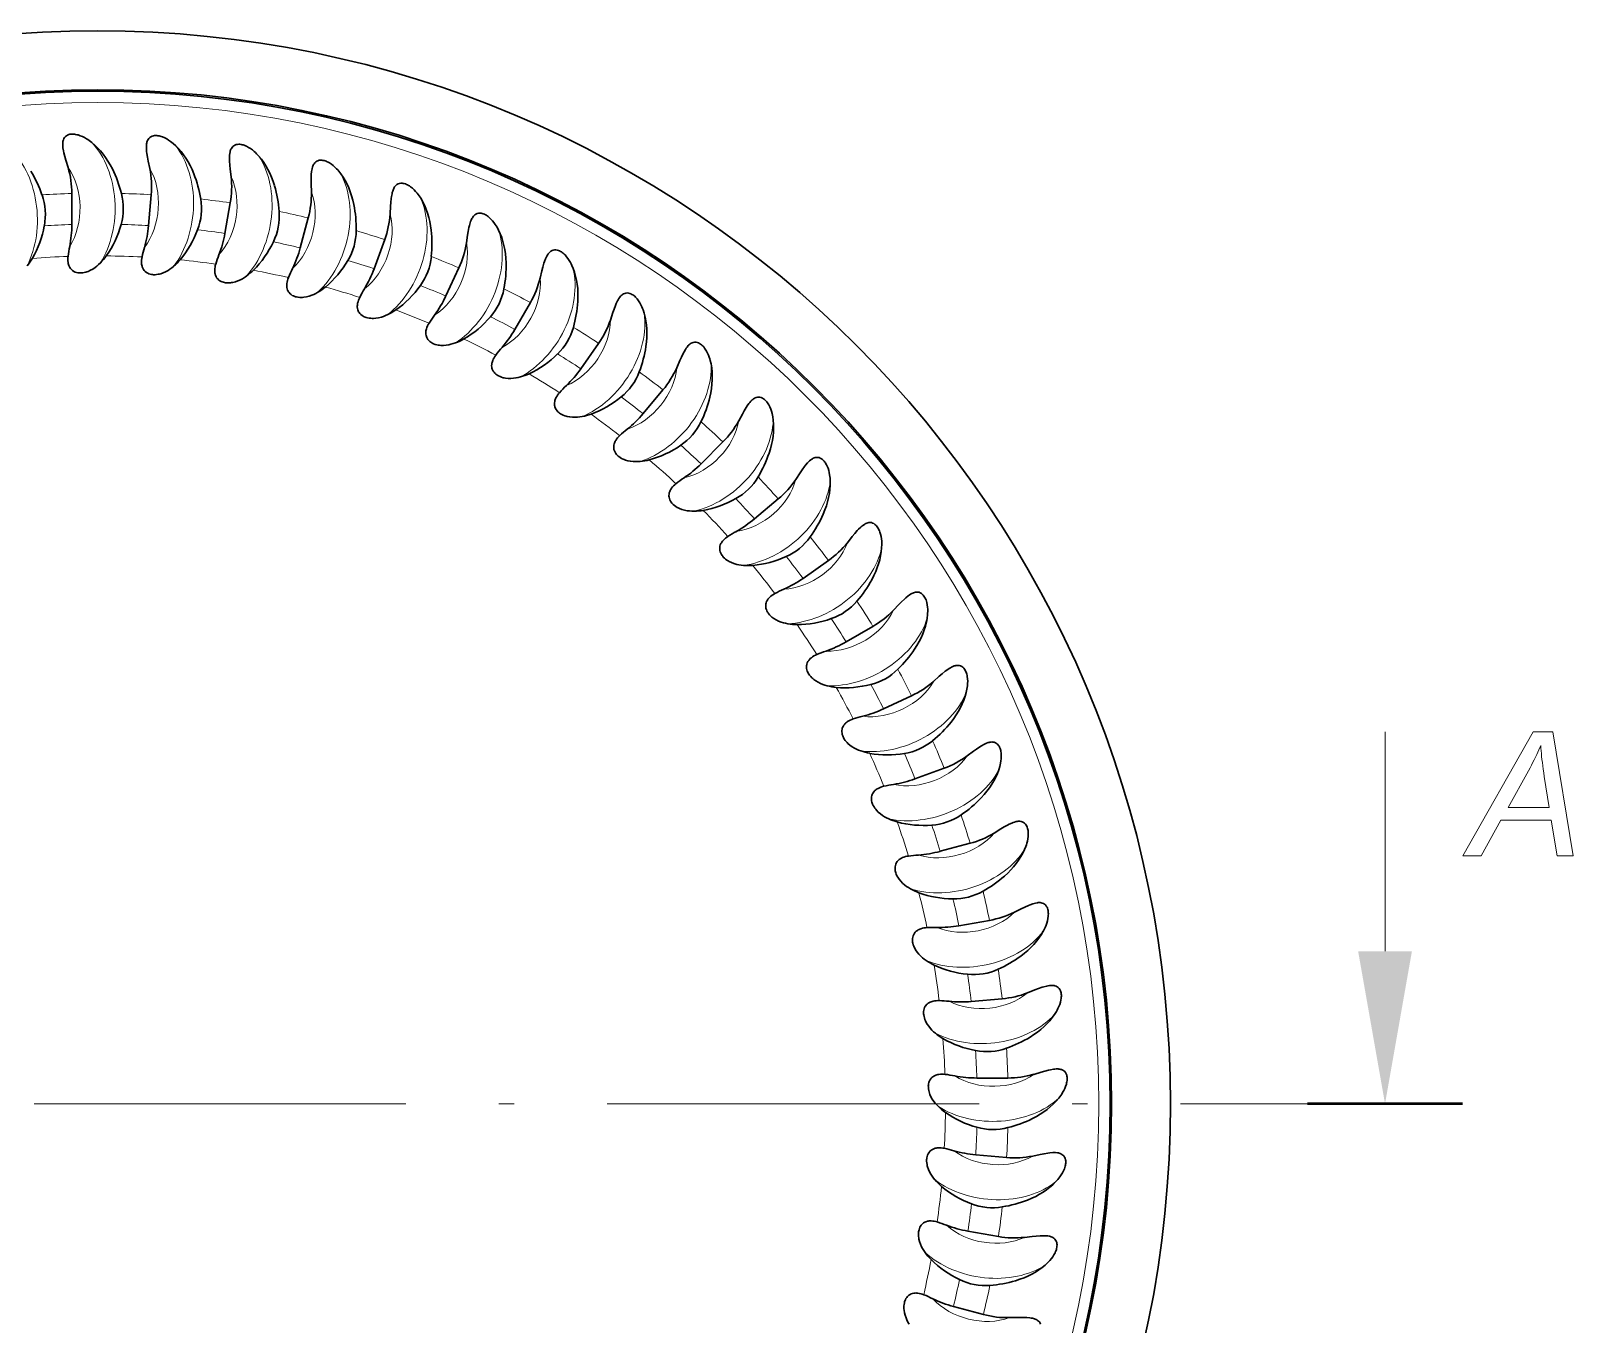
# Model space of a CAD drawing. Extents: x 0 to 297, y 0 to 538.
# Drawn here: x 161.37 to 211.14, y 496.55 to 538.28 of the extents above; entities that cross this region are included whole.
import ezdxf

# ---------------------------------------------------------------- set-up
doc = ezdxf.new("R2010")
doc.units = 0
doc.linetypes.add('DASHDOT', pattern=[18.5, 12, -3, 0.5, -3])

msp = doc.modelspace()

# ---------------------------------------------------------------- linework, layer by layer
at = {"color": 7, "lineweight": 30, "ltscale": 0.025011}
for p, q in [((162.688, 532.033), (162.688, 533.033)), ((167.628, 531.746), (167.801, 532.731)), ((179.114, 527.378), (179.687, 528.198)), ((188.885, 516.403), (189.791, 516.826)), ((190.713, 511.805), (191.679, 512.063))]:
    msp.add_line(p, q, dxfattribs=at)
at = {"color": 7, "lineweight": 30, "ltscale": 0.02501}
for p, q in [((165.164, 531.997), (165.251, 532.994)), ((170.06, 531.281), (170.319, 532.247)), ((172.443, 530.606), (172.785, 531.546)), ((174.758, 529.726), (175.18, 530.632)), ((176.987, 528.647), (177.487, 529.513)), ((181.122, 525.929), (181.765, 526.695)), ((182.996, 524.31), (183.703, 525.017)), ((186.286, 520.614), (187.106, 521.188)), ((187.677, 518.565), (188.544, 519.065)), ((189.899, 514.144), (190.839, 514.486)), ((191.319, 509.403), (192.304, 509.577)), ((191.714, 506.959), (192.711, 507.046)), ((191.895, 504.489), (192.895, 504.489)), ((191.859, 502.012), (192.856, 501.925)), ((191.608, 499.549), (192.593, 499.375)), ((191.143, 497.116), (192.109, 496.857))]:
    msp.add_line(p, q, dxfattribs=at)
at = {"color": 7, "lineweight": 30, "ltscale": 0.025009}
msp.add_line((184.722, 522.534), (185.488, 523.177), dxfattribs=at)
at = {"color": 7, "lineweight": 13, "ltscale": 0.176899}
msp.add_line((205.069, 508.581), (205.069, 515.657), dxfattribs=at)
at = {"color": 7, "linetype": 'DASHDOT', "lineweight": 13}
msp.add_line((124.469, 503.657), (202.569, 503.657), dxfattribs=at)
at = {"color": 7, "lineweight": 50, "ltscale": 0.125}
msp.add_line((207.569, 503.657), (202.569, 503.657), dxfattribs=at)
at = {"color": 7, "lineweight": 30}
for points in [[(163.337, 534.676), (163.25, 534.742), (163.205, 534.773), (163.158, 534.802), (163.094, 534.838), (163.028, 534.87), (162.96, 534.898), (162.888, 534.922), (162.847, 534.932), (162.807, 534.94), (162.773, 534.945), (162.739, 534.948), (162.702, 534.949), (162.665, 534.948), (162.628, 534.943), (162.593, 534.934), (162.55, 534.919), (162.512, 534.897), (162.48, 534.87), (162.453, 534.839), (162.432, 534.805), (162.417, 534.77), (162.409, 534.742), (162.403, 534.713), (162.398, 534.684), (162.396, 534.655), (162.395, 534.595), (162.398, 534.55), (162.403, 534.504), (162.419, 534.412), (162.432, 534.351), (162.463, 534.229), (162.497, 534.109), (162.568, 533.868)], [(166.041, 534.573), (165.96, 534.647), (165.918, 534.682), (165.874, 534.715), (165.813, 534.756), (165.75, 534.794), (165.685, 534.828), (165.615, 534.858), (165.576, 534.872), (165.536, 534.883), (165.503, 534.891), (165.469, 534.897), (165.432, 534.901), (165.395, 534.903), (165.358, 534.901), (165.322, 534.896), (165.279, 534.884), (165.239, 534.866), (165.204, 534.842), (165.174, 534.813), (165.151, 534.781), (165.133, 534.747), (165.122, 534.72), (165.113, 534.692), (165.107, 534.664), (165.102, 534.635), (165.096, 534.575), (165.095, 534.53), (165.096, 534.484), (165.103, 534.391), (165.111, 534.329), (165.131, 534.204), (165.155, 534.082), (165.205, 533.836)], [(168.726, 534.236), (168.652, 534.316), (168.613, 534.354), (168.572, 534.391), (168.515, 534.438), (168.456, 534.481), (168.393, 534.521), (168.326, 534.557), (168.288, 534.574), (168.25, 534.589), (168.217, 534.599), (168.185, 534.608), (168.148, 534.616), (168.111, 534.621), (168.074, 534.622), (168.038, 534.62), (167.993, 534.612), (167.952, 534.597), (167.915, 534.576), (167.884, 534.55), (167.858, 534.521), (167.837, 534.488), (167.823, 534.462), (167.812, 534.435), (167.803, 534.407), (167.795, 534.379), (167.785, 534.32), (167.78, 534.275), (167.777, 534.229), (167.776, 534.136), (167.778, 534.074), (167.788, 533.948), (167.8, 533.824), (167.829, 533.575)], [(171.371, 533.666), (171.304, 533.752), (171.269, 533.794), (171.231, 533.834), (171.179, 533.885), (171.123, 533.934), (171.064, 533.979), (171.001, 534.02), (170.965, 534.04), (170.928, 534.059), (170.896, 534.072), (170.864, 534.084), (170.829, 534.095), (170.792, 534.103), (170.755, 534.107), (170.719, 534.108), (170.674, 534.104), (170.632, 534.093), (170.594, 534.076), (170.559, 534.052), (170.531, 534.025), (170.507, 533.995), (170.492, 533.97), (170.478, 533.944), (170.467, 533.917), (170.457, 533.889), (170.441, 533.832), (170.432, 533.787), (170.425, 533.742), (170.416, 533.649), (170.413, 533.587), (170.411, 533.46), (170.413, 533.336), (170.42, 533.085)], [(173.957, 532.867), (173.898, 532.959), (173.866, 533.004), (173.832, 533.047), (173.784, 533.103), (173.733, 533.156), (173.678, 533.206), (173.619, 533.252), (173.585, 533.276), (173.549, 533.297), (173.519, 533.314), (173.488, 533.328), (173.453, 533.342), (173.418, 533.353), (173.382, 533.361), (173.346, 533.365), (173.301, 533.365), (173.258, 533.357), (173.218, 533.343), (173.182, 533.323), (173.151, 533.299), (173.125, 533.27), (173.107, 533.247), (173.092, 533.222), (173.078, 533.196), (173.065, 533.169), (173.044, 533.114), (173.031, 533.07), (173.021, 533.025), (173.004, 532.934), (172.995, 532.872), (172.983, 532.746), (172.974, 532.622), (172.958, 532.372)], [(176.463, 531.846), (176.412, 531.943), (176.384, 531.99), (176.354, 532.036), (176.311, 532.096), (176.265, 532.153), (176.215, 532.208), (176.16, 532.26), (176.128, 532.286), (176.094, 532.311), (176.066, 532.329), (176.036, 532.346), (176.003, 532.363), (175.968, 532.377), (175.933, 532.388), (175.898, 532.396), (175.853, 532.399), (175.809, 532.396), (175.768, 532.385), (175.731, 532.368), (175.698, 532.346), (175.669, 532.32), (175.65, 532.299), (175.632, 532.275), (175.616, 532.251), (175.601, 532.225), (175.575, 532.171), (175.559, 532.129), (175.544, 532.085), (175.519, 531.996), (175.505, 531.935), (175.482, 531.811), (175.462, 531.688), (175.425, 531.44)], [(178.87, 530.611), (178.828, 530.712), (178.804, 530.761), (178.779, 530.81), (178.741, 530.873), (178.7, 530.934), (178.655, 530.993), (178.605, 531.049), (178.575, 531.078), (178.544, 531.106), (178.517, 531.127), (178.489, 531.146), (178.457, 531.166), (178.424, 531.183), (178.39, 531.197), (178.355, 531.207), (178.311, 531.215), (178.267, 531.215), (178.225, 531.208), (178.186, 531.194), (178.152, 531.176), (178.121, 531.152), (178.1, 531.132), (178.08, 531.111), (178.062, 531.088), (178.045, 531.063), (178.015, 531.012), (177.994, 530.971), (177.976, 530.929), (177.944, 530.842), (177.924, 530.783), (177.89, 530.661), (177.86, 530.54), (177.801, 530.296)], [(162.568, 531.006), (162.564, 530.957), (162.563, 530.907), (162.564, 530.856), (162.569, 530.806), (162.575, 530.774), (162.583, 530.743), (162.592, 530.715), (162.602, 530.688), (162.624, 530.645), (162.648, 530.609), (162.674, 530.579), (162.694, 530.56), (162.714, 530.544), (162.755, 530.518), (162.796, 530.499), (162.837, 530.485), (162.878, 530.475), (162.92, 530.47), (162.951, 530.469), (162.983, 530.469), (163.035, 530.473), (163.086, 530.482), (163.138, 530.494), (163.176, 530.506), (163.214, 530.52), (163.29, 530.554), (163.366, 530.597), (163.442, 530.647), (163.498, 530.691), (163.554, 530.74), (163.61, 530.794)], [(164.956, 530.985), (164.947, 530.936), (164.941, 530.887), (164.938, 530.836), (164.939, 530.786), (164.942, 530.753), (164.947, 530.722), (164.953, 530.693), (164.961, 530.665), (164.979, 530.62), (165, 530.582), (165.023, 530.55), (165.042, 530.53), (165.06, 530.512), (165.099, 530.482), (165.138, 530.459), (165.178, 530.442), (165.218, 530.429), (165.259, 530.42), (165.29, 530.416), (165.322, 530.414), (165.374, 530.413), (165.426, 530.417), (165.478, 530.425), (165.517, 530.434), (165.557, 530.445), (165.636, 530.472), (165.715, 530.508), (165.794, 530.552), (165.854, 530.59), (165.915, 530.634), (165.974, 530.683)], [(167.332, 530.756), (167.319, 530.708), (167.309, 530.659), (167.302, 530.609), (167.298, 530.559), (167.298, 530.526), (167.3, 530.494), (167.304, 530.465), (167.31, 530.437), (167.324, 530.39), (167.341, 530.35), (167.362, 530.317), (167.378, 530.295), (167.395, 530.275), (167.43, 530.242), (167.468, 530.216), (167.506, 530.196), (167.545, 530.179), (167.585, 530.167), (167.616, 530.16), (167.647, 530.155), (167.699, 530.15), (167.751, 530.149), (167.804, 530.153), (167.843, 530.158), (167.884, 530.165), (167.965, 530.186), (168.047, 530.214), (168.13, 530.251), (168.193, 530.284), (168.257, 530.322), (168.32, 530.366)], [(169.679, 530.32), (169.662, 530.274), (169.648, 530.226), (169.636, 530.176), (169.628, 530.127), (169.626, 530.094), (169.625, 530.063), (169.626, 530.033), (169.629, 530.005), (169.639, 529.957), (169.653, 529.916), (169.671, 529.88), (169.685, 529.857), (169.7, 529.836), (169.733, 529.8), (169.767, 529.771), (169.804, 529.747), (169.841, 529.728), (169.88, 529.712), (169.91, 529.702), (169.941, 529.694), (169.992, 529.685), (170.044, 529.68), (170.096, 529.679), (170.137, 529.68), (170.177, 529.684), (170.26, 529.697), (170.344, 529.718), (170.43, 529.748), (170.496, 529.776), (170.563, 529.808), (170.63, 529.846)], [(171.98, 529.682), (171.959, 529.637), (171.94, 529.591), (171.924, 529.542), (171.912, 529.494), (171.906, 529.461), (171.903, 529.43), (171.902, 529.4), (171.902, 529.372), (171.908, 529.324), (171.919, 529.281), (171.933, 529.245), (171.945, 529.22), (171.958, 529.198), (171.987, 529.159), (172.02, 529.127), (172.053, 529.1), (172.089, 529.077), (172.127, 529.058), (172.156, 529.046), (172.185, 529.035), (172.235, 529.022), (172.287, 529.012), (172.339, 529.006), (172.379, 529.004), (172.42, 529.004), (172.504, 529.011), (172.589, 529.024), (172.678, 529.046), (172.746, 529.068), (172.815, 529.095), (172.885, 529.126)], [(181.161, 529.17), (181.128, 529.275), (181.108, 529.326), (181.087, 529.376), (181.055, 529.443), (181.02, 529.507), (180.98, 529.57), (180.935, 529.63), (180.907, 529.661), (180.879, 529.692), (180.854, 529.715), (180.828, 529.737), (180.798, 529.759), (180.766, 529.779), (180.734, 529.796), (180.7, 529.809), (180.656, 529.821), (180.613, 529.825), (180.571, 529.822), (180.531, 529.811), (180.495, 529.796), (180.462, 529.775), (180.439, 529.757), (180.417, 529.737), (180.397, 529.716), (180.378, 529.693), (180.344, 529.645), (180.32, 529.606), (180.298, 529.565), (180.258, 529.482), (180.234, 529.424), (180.189, 529.306), (180.148, 529.188), (180.069, 528.95)], [(174.216, 528.845), (174.191, 528.803), (174.168, 528.758), (174.148, 528.711), (174.132, 528.664), (174.123, 528.632), (174.117, 528.601), (174.113, 528.572), (174.111, 528.543), (174.113, 528.495), (174.12, 528.452), (174.131, 528.414), (174.141, 528.388), (174.152, 528.365), (174.178, 528.324), (174.207, 528.289), (174.239, 528.26), (174.272, 528.234), (174.308, 528.211), (174.335, 528.197), (174.364, 528.183), (174.413, 528.165), (174.463, 528.151), (174.515, 528.141), (174.555, 528.136), (174.596, 528.132), (174.679, 528.131), (174.766, 528.137), (174.856, 528.151), (174.925, 528.167), (174.997, 528.188), (175.07, 528.213)], [(183.318, 527.536), (183.294, 527.642), (183.279, 527.695), (183.262, 527.747), (183.236, 527.816), (183.206, 527.883), (183.172, 527.949), (183.132, 528.013), (183.108, 528.047), (183.082, 528.08), (183.059, 528.105), (183.035, 528.129), (183.007, 528.154), (182.977, 528.176), (182.946, 528.196), (182.914, 528.212), (182.871, 528.228), (182.828, 528.236), (182.786, 528.236), (182.745, 528.229), (182.708, 528.217), (182.674, 528.199), (182.649, 528.183), (182.626, 528.165), (182.604, 528.146), (182.583, 528.125), (182.545, 528.079), (182.517, 528.043), (182.492, 528.004), (182.445, 527.925), (182.416, 527.869), (182.361, 527.755), (182.31, 527.641), (182.21, 527.412)], [(176.37, 527.817), (176.342, 527.777), (176.315, 527.734), (176.291, 527.69), (176.271, 527.644), (176.26, 527.613), (176.251, 527.583), (176.244, 527.553), (176.24, 527.525), (176.237, 527.477), (176.241, 527.433), (176.248, 527.395), (176.256, 527.369), (176.265, 527.345), (176.287, 527.302), (176.313, 527.264), (176.342, 527.232), (176.373, 527.203), (176.407, 527.178), (176.433, 527.16), (176.461, 527.145), (176.507, 527.123), (176.556, 527.104), (176.607, 527.09), (176.646, 527.081), (176.686, 527.074), (176.77, 527.065), (176.857, 527.064), (176.947, 527.07), (177.018, 527.08), (177.091, 527.094), (177.166, 527.113)], [(178.427, 526.605), (178.395, 526.568), (178.365, 526.527), (178.337, 526.485), (178.313, 526.441), (178.299, 526.411), (178.288, 526.382), (178.279, 526.353), (178.272, 526.326), (178.265, 526.278), (178.264, 526.234), (178.268, 526.195), (178.274, 526.168), (178.281, 526.144), (178.299, 526.099), (178.322, 526.059), (178.348, 526.024), (178.376, 525.993), (178.407, 525.965), (178.432, 525.945), (178.458, 525.928), (178.503, 525.901), (178.55, 525.879), (178.6, 525.86), (178.638, 525.847), (178.677, 525.837), (178.759, 525.821), (178.846, 525.813), (178.937, 525.811), (179.008, 525.814), (179.082, 525.822), (179.158, 525.834)], [(185.324, 525.719), (185.309, 525.828), (185.299, 525.882), (185.286, 525.935), (185.267, 526.006), (185.243, 526.075), (185.214, 526.144), (185.18, 526.211), (185.159, 526.247), (185.136, 526.282), (185.115, 526.309), (185.094, 526.335), (185.068, 526.362), (185.04, 526.387), (185.011, 526.41), (184.98, 526.429), (184.939, 526.447), (184.897, 526.459), (184.855, 526.463), (184.814, 526.46), (184.776, 526.451), (184.74, 526.436), (184.714, 526.422), (184.689, 526.407), (184.666, 526.389), (184.643, 526.37), (184.601, 526.328), (184.571, 526.294), (184.542, 526.258), (184.488, 526.183), (184.454, 526.13), (184.389, 526.021), (184.329, 525.912), (184.209, 525.692)], [(180.37, 525.219), (180.336, 525.184), (180.302, 525.147), (180.271, 525.107), (180.242, 525.065), (180.226, 525.037), (180.212, 525.008), (180.201, 524.981), (180.192, 524.954), (180.18, 524.907), (180.176, 524.863), (180.177, 524.824), (180.18, 524.797), (180.185, 524.771), (180.199, 524.725), (180.218, 524.684), (180.241, 524.647), (180.267, 524.613), (180.295, 524.582), (180.318, 524.561), (180.342, 524.541), (180.385, 524.511), (180.43, 524.484), (180.477, 524.461), (180.514, 524.445), (180.553, 524.432), (180.633, 524.409), (180.718, 524.392), (180.809, 524.383), (180.88, 524.38), (180.954, 524.381), (181.031, 524.387)], [(187.163, 523.735), (187.158, 523.844), (187.153, 523.899), (187.145, 523.953), (187.132, 524.025), (187.114, 524.097), (187.092, 524.167), (187.063, 524.237), (187.045, 524.275), (187.025, 524.312), (187.007, 524.34), (186.988, 524.368), (186.965, 524.398), (186.939, 524.425), (186.912, 524.45), (186.883, 524.472), (186.844, 524.494), (186.803, 524.509), (186.761, 524.517), (186.72, 524.517), (186.681, 524.511), (186.644, 524.5), (186.617, 524.489), (186.592, 524.475), (186.567, 524.46), (186.542, 524.443), (186.496, 524.405), (186.463, 524.373), (186.432, 524.34), (186.371, 524.269), (186.333, 524.22), (186.259, 524.117), (186.189, 524.014), (186.051, 523.805)], [(182.185, 523.668), (182.148, 523.636), (182.111, 523.602), (182.076, 523.565), (182.045, 523.526), (182.026, 523.499), (182.009, 523.472), (181.996, 523.446), (181.984, 523.42), (181.969, 523.374), (181.961, 523.331), (181.958, 523.292), (181.959, 523.264), (181.961, 523.239), (181.972, 523.191), (181.987, 523.148), (182.007, 523.11), (182.029, 523.074), (182.055, 523.041), (182.076, 523.017), (182.099, 522.995), (182.138, 522.961), (182.181, 522.931), (182.226, 522.904), (182.261, 522.885), (182.298, 522.868), (182.377, 522.838), (182.46, 522.815), (182.549, 522.797), (182.62, 522.788), (182.694, 522.783), (182.772, 522.782)], [(188.823, 521.598), (188.828, 521.707), (188.827, 521.762), (188.824, 521.817), (188.817, 521.89), (188.806, 521.963), (188.789, 522.035), (188.767, 522.107), (188.753, 522.146), (188.736, 522.184), (188.721, 522.215), (188.704, 522.244), (188.683, 522.275), (188.66, 522.305), (188.635, 522.332), (188.608, 522.356), (188.571, 522.382), (188.532, 522.4), (188.491, 522.412), (188.45, 522.416), (188.411, 522.413), (188.373, 522.405), (188.345, 522.396), (188.318, 522.385), (188.292, 522.372), (188.266, 522.357), (188.217, 522.323), (188.182, 522.295), (188.147, 522.264), (188.081, 522.199), (188.038, 522.153), (187.956, 522.058), (187.877, 521.961), (187.721, 521.765)], [(183.858, 521.965), (183.818, 521.937), (183.779, 521.906), (183.741, 521.872), (183.706, 521.836), (183.685, 521.811), (183.666, 521.785), (183.65, 521.76), (183.636, 521.735), (183.617, 521.691), (183.605, 521.648), (183.599, 521.61), (183.597, 521.583), (183.598, 521.557), (183.604, 521.509), (183.616, 521.465), (183.632, 521.424), (183.651, 521.387), (183.674, 521.351), (183.693, 521.326), (183.713, 521.302), (183.75, 521.265), (183.789, 521.231), (183.832, 521.2), (183.866, 521.178), (183.901, 521.158), (183.977, 521.122), (184.058, 521.091), (184.145, 521.066), (184.215, 521.05), (184.288, 521.039), (184.365, 521.031)], [(190.291, 519.324), (190.304, 519.433), (190.308, 519.487), (190.31, 519.542), (190.31, 519.616), (190.305, 519.689), (190.295, 519.763), (190.279, 519.836), (190.268, 519.877), (190.255, 519.916), (190.242, 519.948), (190.228, 519.978), (190.21, 520.011), (190.19, 520.043), (190.167, 520.072), (190.143, 520.098), (190.108, 520.127), (190.07, 520.149), (190.03, 520.164), (189.99, 520.172), (189.951, 520.172), (189.912, 520.168), (189.884, 520.161), (189.856, 520.152), (189.829, 520.141), (189.802, 520.129), (189.75, 520.1), (189.712, 520.074), (189.675, 520.047), (189.604, 519.988), (189.557, 519.946), (189.466, 519.858), (189.38, 519.768), (189.207, 519.586)], [(185.377, 520.123), (185.334, 520.098), (185.292, 520.071), (185.251, 520.04), (185.213, 520.007), (185.19, 519.984), (185.169, 519.96), (185.151, 519.937), (185.135, 519.913), (185.112, 519.87), (185.097, 519.829), (185.087, 519.791), (185.083, 519.764), (185.081, 519.739), (185.083, 519.69), (185.091, 519.645), (185.103, 519.604), (185.12, 519.565), (185.139, 519.527), (185.156, 519.501), (185.174, 519.475), (185.207, 519.435), (185.244, 519.398), (185.284, 519.363), (185.316, 519.338), (185.349, 519.315), (185.421, 519.272), (185.499, 519.234), (185.584, 519.202), (185.652, 519.18), (185.724, 519.163), (185.8, 519.148)], [(186.728, 518.155), (186.684, 518.134), (186.64, 518.111), (186.596, 518.084), (186.556, 518.054), (186.531, 518.033), (186.508, 518.011), (186.488, 517.989), (186.47, 517.967), (186.443, 517.927), (186.424, 517.887), (186.411, 517.85), (186.405, 517.824), (186.401, 517.798), (186.399, 517.75), (186.403, 517.705), (186.411, 517.662), (186.424, 517.621), (186.44, 517.583), (186.454, 517.555), (186.47, 517.527), (186.5, 517.485), (186.533, 517.444), (186.57, 517.406), (186.599, 517.379), (186.631, 517.353), (186.698, 517.304), (186.773, 517.259), (186.855, 517.219), (186.921, 517.192), (186.991, 517.168), (187.065, 517.147)], [(191.554, 516.931), (191.577, 517.038), (191.586, 517.092), (191.593, 517.147), (191.599, 517.22), (191.6, 517.294), (191.597, 517.368), (191.588, 517.443), (191.58, 517.483), (191.57, 517.524), (191.56, 517.557), (191.549, 517.588), (191.534, 517.623), (191.516, 517.656), (191.497, 517.687), (191.474, 517.715), (191.442, 517.747), (191.406, 517.772), (191.368, 517.791), (191.328, 517.802), (191.29, 517.806), (191.251, 517.805), (191.222, 517.801), (191.193, 517.794), (191.165, 517.786), (191.138, 517.776), (191.083, 517.751), (191.043, 517.729), (191.004, 517.705), (190.928, 517.652), (190.878, 517.615), (190.78, 517.535), (190.685, 517.453), (190.498, 517.287)], [(187.904, 516.077), (187.857, 516.06), (187.811, 516.04), (187.766, 516.018), (187.723, 515.992), (187.696, 515.973), (187.671, 515.953), (187.649, 515.933), (187.63, 515.912), (187.6, 515.874), (187.577, 515.837), (187.561, 515.801), (187.553, 515.775), (187.546, 515.75), (187.54, 515.702), (187.54, 515.657), (187.545, 515.613), (187.554, 515.572), (187.567, 515.532), (187.578, 515.503), (187.592, 515.474), (187.618, 515.429), (187.647, 515.386), (187.68, 515.345), (187.707, 515.315), (187.736, 515.286), (187.8, 515.232), (187.87, 515.181), (187.948, 515.134), (188.011, 515.101), (188.079, 515.071), (188.151, 515.044)], [(192.604, 514.437), (192.637, 514.542), (192.65, 514.595), (192.662, 514.649), (192.674, 514.721), (192.682, 514.794), (192.685, 514.868), (192.682, 514.944), (192.678, 514.985), (192.672, 515.026), (192.665, 515.06), (192.656, 515.092), (192.644, 515.128), (192.63, 515.162), (192.613, 515.195), (192.593, 515.225), (192.564, 515.26), (192.53, 515.288), (192.494, 515.31), (192.455, 515.324), (192.417, 515.332), (192.378, 515.334), (192.349, 515.332), (192.32, 515.328), (192.291, 515.322), (192.263, 515.315), (192.207, 515.295), (192.165, 515.277), (192.124, 515.256), (192.043, 515.21), (191.99, 515.177), (191.885, 515.106), (191.784, 515.033), (191.583, 514.884)], [(188.893, 513.905), (188.846, 513.892), (188.798, 513.876), (188.751, 513.857), (188.706, 513.835), (188.677, 513.819), (188.651, 513.801), (188.627, 513.783), (188.606, 513.764), (188.573, 513.729), (188.547, 513.694), (188.528, 513.659), (188.517, 513.634), (188.509, 513.61), (188.498, 513.563), (188.494, 513.517), (188.495, 513.474), (188.501, 513.432), (188.51, 513.391), (188.519, 513.361), (188.53, 513.331), (188.552, 513.284), (188.578, 513.239), (188.607, 513.195), (188.631, 513.163), (188.658, 513.132), (188.716, 513.072), (188.782, 513.015), (188.855, 512.961), (188.916, 512.923), (188.981, 512.887), (189.05, 512.854)], [(193.433, 511.861), (193.475, 511.963), (193.493, 512.014), (193.509, 512.067), (193.527, 512.138), (193.541, 512.21), (193.551, 512.284), (193.555, 512.359), (193.555, 512.401), (193.552, 512.442), (193.548, 512.476), (193.542, 512.509), (193.533, 512.546), (193.522, 512.581), (193.508, 512.615), (193.491, 512.647), (193.464, 512.684), (193.434, 512.715), (193.399, 512.74), (193.362, 512.758), (193.325, 512.769), (193.286, 512.774), (193.257, 512.775), (193.228, 512.774), (193.199, 512.77), (193.17, 512.765), (193.112, 512.75), (193.069, 512.736), (193.026, 512.719), (192.941, 512.68), (192.886, 512.652), (192.775, 512.59), (192.668, 512.526), (192.455, 512.395)], [(189.69, 511.654), (189.641, 511.645), (189.593, 511.634), (189.544, 511.619), (189.497, 511.601), (189.467, 511.587), (189.44, 511.572), (189.414, 511.556), (189.392, 511.54), (189.355, 511.507), (189.327, 511.474), (189.305, 511.442), (189.292, 511.418), (189.281, 511.394), (189.266, 511.348), (189.258, 511.303), (189.256, 511.26), (189.258, 511.217), (189.263, 511.176), (189.27, 511.145), (189.278, 511.115), (189.296, 511.066), (189.317, 511.018), (189.343, 510.972), (189.364, 510.938), (189.388, 510.905), (189.441, 510.84), (189.501, 510.777), (189.57, 510.718), (189.626, 510.674), (189.688, 510.633), (189.754, 510.593)], [(194.035, 509.223), (194.085, 509.32), (194.107, 509.37), (194.128, 509.421), (194.152, 509.49), (194.173, 509.561), (194.188, 509.633), (194.199, 509.708), (194.202, 509.75), (194.203, 509.791), (194.202, 509.825), (194.199, 509.859), (194.194, 509.896), (194.186, 509.932), (194.174, 509.968), (194.16, 510.001), (194.137, 510.04), (194.109, 510.074), (194.077, 510.101), (194.042, 510.122), (194.005, 510.136), (193.967, 510.145), (193.938, 510.149), (193.909, 510.15), (193.88, 510.149), (193.85, 510.146), (193.792, 510.136), (193.747, 510.126), (193.703, 510.113), (193.616, 510.082), (193.558, 510.058), (193.443, 510.006), (193.33, 509.952), (193.106, 509.84)], [(190.287, 509.343), (190.238, 509.338), (190.189, 509.331), (190.139, 509.321), (190.091, 509.307), (190.06, 509.296), (190.031, 509.283), (190.004, 509.269), (189.98, 509.255), (189.941, 509.226), (189.91, 509.195), (189.885, 509.165), (189.87, 509.142), (189.857, 509.119), (189.839, 509.075), (189.827, 509.031), (189.82, 508.988), (189.819, 508.945), (189.821, 508.904), (189.824, 508.872), (189.83, 508.841), (189.843, 508.791), (189.861, 508.742), (189.882, 508.693), (189.9, 508.658), (189.921, 508.622), (189.968, 508.553), (190.023, 508.486), (190.086, 508.42), (190.139, 508.372), (190.196, 508.326), (190.259, 508.28)], [(194.403, 506.542), (194.462, 506.635), (194.489, 506.683), (194.514, 506.731), (194.544, 506.798), (194.57, 506.867), (194.593, 506.938), (194.61, 507.011), (194.616, 507.052), (194.621, 507.094), (194.623, 507.128), (194.623, 507.162), (194.621, 507.199), (194.616, 507.236), (194.608, 507.272), (194.596, 507.306), (194.577, 507.347), (194.552, 507.383), (194.523, 507.413), (194.489, 507.437), (194.454, 507.455), (194.417, 507.467), (194.388, 507.473), (194.359, 507.476), (194.33, 507.478), (194.301, 507.478), (194.241, 507.473), (194.196, 507.467), (194.151, 507.458), (194.061, 507.434), (194.002, 507.416), (193.882, 507.374), (193.766, 507.33), (193.532, 507.238)], [(190.681, 506.988), (190.632, 506.988), (190.582, 506.985), (190.531, 506.979), (190.482, 506.97), (190.45, 506.961), (190.42, 506.951), (190.393, 506.94), (190.367, 506.927), (190.326, 506.901), (190.292, 506.874), (190.265, 506.846), (190.248, 506.824), (190.233, 506.803), (190.211, 506.76), (190.195, 506.717), (190.185, 506.675), (190.179, 506.633), (190.178, 506.591), (190.179, 506.56), (190.182, 506.528), (190.191, 506.477), (190.204, 506.427), (190.221, 506.376), (190.236, 506.339), (190.253, 506.302), (190.294, 506.229), (190.343, 506.158), (190.4, 506.087), (190.448, 506.034), (190.502, 505.983), (190.56, 505.932)], [(194.537, 503.84), (194.604, 503.927), (194.634, 503.972), (194.664, 504.018), (194.7, 504.082), (194.732, 504.148), (194.76, 504.217), (194.784, 504.289), (194.794, 504.329), (194.802, 504.37), (194.807, 504.404), (194.81, 504.437), (194.811, 504.475), (194.809, 504.512), (194.804, 504.549), (194.796, 504.584), (194.78, 504.626), (194.759, 504.664), (194.732, 504.697), (194.701, 504.724), (194.667, 504.744), (194.631, 504.759), (194.604, 504.768), (194.575, 504.774), (194.546, 504.778), (194.516, 504.781), (194.457, 504.781), (194.411, 504.778), (194.366, 504.773), (194.274, 504.758), (194.213, 504.745), (194.09, 504.714), (193.97, 504.68), (193.73, 504.608)], [(190.868, 504.608), (190.819, 504.612), (190.769, 504.614), (190.718, 504.612), (190.668, 504.607), (190.636, 504.601), (190.605, 504.594), (190.576, 504.585), (190.55, 504.575), (190.507, 504.553), (190.47, 504.528), (190.441, 504.503), (190.422, 504.483), (190.406, 504.463), (190.38, 504.422), (190.36, 504.381), (190.347, 504.34), (190.337, 504.298), (190.332, 504.257), (190.33, 504.225), (190.331, 504.194), (190.335, 504.142), (190.343, 504.09), (190.356, 504.039), (190.368, 504.001), (190.382, 503.962), (190.416, 503.886), (190.459, 503.81), (190.509, 503.735), (190.553, 503.678), (190.602, 503.622), (190.656, 503.567)], [(190.847, 502.221), (190.798, 502.229), (190.748, 502.235), (190.698, 502.238), (190.647, 502.237), (190.615, 502.234), (190.584, 502.23), (190.554, 502.223), (190.527, 502.215), (190.482, 502.197), (190.444, 502.176), (190.412, 502.153), (190.392, 502.135), (190.374, 502.116), (190.344, 502.078), (190.321, 502.039), (190.304, 501.999), (190.291, 501.958), (190.282, 501.917), (190.278, 501.886), (190.275, 501.855), (190.275, 501.803), (190.279, 501.751), (190.287, 501.699), (190.296, 501.659), (190.306, 501.62), (190.334, 501.541), (190.369, 501.462), (190.413, 501.382), (190.452, 501.322), (190.496, 501.262), (190.544, 501.202)], [(194.435, 501.135), (194.509, 501.216), (194.543, 501.259), (194.577, 501.303), (194.618, 501.363), (194.656, 501.426), (194.69, 501.492), (194.72, 501.561), (194.734, 501.601), (194.745, 501.641), (194.753, 501.674), (194.759, 501.707), (194.763, 501.744), (194.765, 501.782), (194.763, 501.819), (194.758, 501.854), (194.746, 501.898), (194.728, 501.938), (194.704, 501.973), (194.675, 502.002), (194.643, 502.025), (194.609, 502.044), (194.582, 502.054), (194.554, 502.063), (194.526, 502.07), (194.496, 502.075), (194.437, 502.081), (194.391, 502.082), (194.346, 502.081), (194.253, 502.073), (194.191, 502.065), (194.066, 502.045), (193.944, 502.022), (193.698, 501.972)], [(190.617, 499.845), (190.57, 499.857), (190.521, 499.868), (190.47, 499.875), (190.42, 499.878), (190.388, 499.878), (190.356, 499.876), (190.326, 499.872), (190.299, 499.867), (190.252, 499.853), (190.212, 499.835), (190.179, 499.815), (190.157, 499.799), (190.137, 499.782), (190.104, 499.746), (190.078, 499.709), (190.057, 499.671), (190.041, 499.632), (190.029, 499.592), (190.022, 499.561), (190.016, 499.53), (190.012, 499.478), (190.011, 499.426), (190.015, 499.373), (190.02, 499.333), (190.027, 499.293), (190.047, 499.212), (190.076, 499.13), (190.113, 499.047), (190.146, 498.984), (190.184, 498.92), (190.228, 498.856)], [(194.098, 498.451), (194.178, 498.525), (194.216, 498.564), (194.253, 498.605), (194.3, 498.661), (194.343, 498.721), (194.383, 498.783), (194.418, 498.85), (194.436, 498.888), (194.451, 498.927), (194.461, 498.959), (194.47, 498.992), (194.478, 499.029), (194.482, 499.066), (194.484, 499.102), (194.482, 499.139), (194.474, 499.183), (194.459, 499.224), (194.438, 499.261), (194.412, 499.293), (194.383, 499.319), (194.35, 499.34), (194.324, 499.353), (194.297, 499.364), (194.269, 499.373), (194.241, 499.381), (194.182, 499.392), (194.137, 499.397), (194.091, 499.4), (193.998, 499.401), (193.936, 499.398), (193.809, 499.389), (193.685, 499.376), (193.436, 499.348)], [(190.182, 497.497), (190.136, 497.514), (190.088, 497.529), (190.038, 497.54), (189.989, 497.548), (189.956, 497.551), (189.924, 497.552), (189.895, 497.55), (189.866, 497.547), (189.819, 497.537), (189.778, 497.523), (189.742, 497.506), (189.719, 497.492), (189.698, 497.477), (189.662, 497.444), (189.633, 497.409), (189.609, 497.373), (189.589, 497.335), (189.573, 497.297), (189.564, 497.267), (189.556, 497.236), (189.547, 497.185), (189.541, 497.133), (189.54, 497.08), (189.542, 497.04), (189.546, 496.999), (189.559, 496.917), (189.58, 496.833), (189.61, 496.747), (189.637, 496.681), (189.67, 496.614), (189.708, 496.547)], [(193.955, 496.544), (193.937, 496.583), (193.914, 496.617), (193.887, 496.645), (193.856, 496.669), (193.832, 496.685), (193.806, 496.698), (193.779, 496.71), (193.751, 496.72), (193.694, 496.736), (193.649, 496.745), (193.603, 496.752), (193.511, 496.76), (193.449, 496.764), (193.322, 496.765), (193.197, 496.763), (192.947, 496.757)]]:
    msp.add_lwpolyline(points, dxfattribs=at)
at = {"color": 7, "lineweight": 13}
for points in [[(207.582, 511.657), (209.85, 515.657), (210.48, 515.657), (211.14, 511.657), (210.622, 511.657), (210.428, 512.809), (208.81, 512.809), (208.169, 511.657)], [(209.039, 513.221), (210.363, 513.221), (210.207, 514.225), (210.19, 514.342), (210.174, 514.456), (210.159, 514.565), (210.146, 514.671), (210.134, 514.773), (210.124, 514.87), (210.114, 514.964), (210.107, 515.053), (210.1, 515.139), (210.095, 515.221), (210.067, 515.151), (210.036, 515.078), (210.002, 515.003), (209.966, 514.925), (209.927, 514.845), (209.886, 514.762), (209.843, 514.677), (209.797, 514.589), (209.748, 514.498), (209.697, 514.405)]]:
    msp.add_lwpolyline(points, close=True, dxfattribs=at)
at = {"color": 7, "lineweight": 30}
for radius in [34.625, 32.725, 32.675]:
    msp.add_circle((163.519, 503.657), radius, dxfattribs=at)
at = {"color": 7, "lineweight": 13}
msp.add_circle((163.519, 503.657), 32.313, dxfattribs=at)
at = {"color": 7, "lineweight": 30}
for centre, radius, start, end in [((157.947, 531.679), 3.999, 19.1353, 31.2658), ((159.723, 533.035), 2.965, 359.9606, 16.3191), ((160.411, 532.058), 3.999, 14.1353, 26.2658), ((162.297, 533.254), 2.965, 354.9606, 11.3191), ((162.898, 532.221), 3.999, 9.1353, 21.2658), ((164.882, 533.248), 2.965, 349.9606, 6.3191), ((165.39, 532.166), 3.999, 4.1353, 16.2658), ((159.945, 532.355), 1.891, 348.9625, 19.6313), ((162.459, 532.557), 1.891, 343.9643, 14.6297), ((164.982, 532.54), 1.891, 338.9623, 9.6315), ((167.456, 533.017), 2.965, 344.9606, 1.3191), ((167.867, 531.895), 3.999, 359.1353, 11.2658), ((167.494, 532.302), 1.891, 333.9635, 4.6301), ((169.999, 532.562), 2.965, 339.9606, 356.3191), ((158.572, 532.578), 3.28, 330.0727, 349.7332), ((158.951, 532.034), 3.737, 349.0251, 359.9809), ((161.111, 532.898), 3.281, 325.0904, 344.7458), ((161.441, 532.324), 3.737, 344.0251, 354.9809), ((163.669, 532.997), 3.28, 320.0727, 339.7332), ((163.948, 532.396), 3.737, 339.0251, 349.9809), ((169.976, 531.847), 1.891, 328.9625, 359.6312), ((170.312, 531.409), 3.999, 354.1353, 6.2658), ((166.432, 530.541), 3.892, 168.4118, 173.1331), ((168.764, 530.185), 3.892, 163.4118, 168.1331), ((166.225, 532.872), 3.281, 315.0904, 334.7458), ((166.451, 532.25), 3.737, 334.0251, 344.9809), ((172.494, 531.887), 2.965, 334.9606, 351.3191), ((159.723, 531.946), 1.967, 320.6299, 329.284), ((162.203, 532.17), 1.967, 315.6299, 324.284), ((164.693, 532.176), 1.967, 310.6299, 319.284), ((171.056, 529.626), 3.892, 158.4118, 163.1331), ((173.291, 528.871), 3.892, 153.4118, 158.1331), ((168.761, 532.525), 3.281, 310.0904, 329.7458), ((168.932, 531.885), 3.737, 329.0251, 339.9809), ((172.408, 531.177), 1.891, 323.9625, 354.6312), ((172.705, 530.711), 3.999, 349.1353, 1.2658), ((167.174, 531.965), 1.967, 305.6299, 314.284), ((174.92, 530.998), 2.965, 329.9606, 346.3191), ((169.628, 531.539), 1.967, 300.6299, 309.284), ((175.451, 527.923), 3.892, 148.4118, 153.1331), ((171.257, 531.959), 3.281, 305.0904, 324.7458), ((171.371, 531.306), 3.737, 324.0251, 334.9809), ((174.773, 530.297), 1.891, 318.9625, 349.6312), ((172.034, 530.9), 1.967, 295.6299, 304.284), ((177.521, 526.791), 3.892, 143.4118, 148.1331), ((175.027, 529.807), 3.999, 344.1353, 356.2658), ((173.694, 531.177), 3.281, 300.0904, 319.7458), ((173.751, 530.516), 3.737, 319.0251, 329.9809), ((177.052, 529.215), 1.891, 313.9625, 344.6312), ((177.26, 529.9), 2.965, 324.9606, 341.3191), ((174.376, 530.054), 1.967, 290.6299, 299.284), ((179.484, 525.482), 3.892, 138.4118, 143.1331), ((176.054, 530.185), 3.281, 295.0904, 314.7458), ((177.263, 528.705), 3.999, 339.1353, 351.2658), ((176.636, 529.008), 1.967, 285.6299, 294.284), ((176.053, 529.522), 3.737, 314.0251, 324.9809), ((179.228, 527.938), 1.891, 308.9625, 339.6312), ((179.495, 528.603), 2.965, 319.9606, 336.3191), ((181.325, 524.008), 3.892, 133.4118, 138.1331), ((178.318, 528.992), 3.281, 290.0904, 309.7458), ((179.394, 527.412), 3.999, 334.1353, 346.2658), ((178.795, 527.768), 1.967, 280.6299, 289.284), ((178.26, 528.332), 3.737, 309.0251, 319.9809), ((181.284, 526.477), 1.891, 303.9625, 334.6312), ((181.608, 527.115), 2.965, 314.9606, 331.3191), ((183.031, 522.379), 3.892, 128.4118, 133.1331), ((180.47, 527.605), 3.281, 285.0904, 304.7458), ((181.403, 525.938), 3.999, 329.1353, 341.2658), ((180.838, 526.345), 1.967, 275.6299, 284.284), ((180.354, 526.953), 3.737, 304.0251, 314.9809), ((184.589, 520.607), 3.892, 123.4118, 128.1331), ((183.205, 524.842), 1.891, 298.9625, 329.6312), ((183.584, 525.449), 2.965, 309.9606, 326.3191), ((182.493, 526.037), 3.281, 280.0904, 299.7458), ((182.75, 524.749), 1.967, 270.6299, 279.284), ((183.277, 524.294), 3.999, 324.1353, 336.2658), ((182.32, 525.397), 3.737, 299.0251, 309.9809), ((185.986, 518.706), 3.892, 118.4118, 123.1331), ((184.977, 523.046), 1.891, 293.9625, 324.6312), ((185.406, 523.618), 2.965, 304.9606, 321.3191), ((184.371, 524.298), 3.281, 275.0904, 294.7458), ((184.515, 522.993), 1.967, 265.6299, 274.284), ((187.212, 516.691), 3.892, 113.4118, 118.1331), ((184.144, 523.676), 3.737, 294.0251, 304.9809), ((185.001, 522.494), 3.999, 319.1353, 331.2658), ((186.585, 521.102), 1.891, 288.9625, 319.6312), ((186.091, 522.402), 3.281, 270.0904, 289.7458), ((187.063, 521.634), 2.965, 299.9606, 316.3191), ((186.12, 521.089), 1.967, 260.6299, 269.284), ((188.257, 514.576), 3.892, 108.4118, 113.1331), ((185.81, 521.802), 3.737, 289.0251, 299.9809), ((186.561, 520.55), 3.999, 314.1353, 326.2658), ((188.017, 519.025), 1.891, 283.9625, 314.6312), ((187.638, 520.364), 3.281, 265.0904, 284.7458), ((188.54, 519.514), 2.965, 294.9606, 311.3191), ((187.554, 519.053), 1.967, 255.6299, 264.284), ((189.115, 512.378), 3.892, 103.4118, 108.1331), ((187.307, 519.79), 3.737, 284.0251, 294.9809), ((187.945, 518.477), 3.999, 309.1353, 321.2658), ((189.264, 516.831), 1.891, 278.9625, 309.6312), ((188.804, 516.9), 1.967, 250.6299, 259.284), ((189.003, 518.197), 3.28, 260.0727, 279.7332), ((189.827, 517.273), 2.965, 289.9606, 306.3191), ((189.778, 510.114), 3.892, 98.4118, 103.1331), ((188.622, 517.656), 3.737, 279.0251, 289.9809), ((189.144, 516.292), 3.999, 304.1353, 316.2658), ((189.862, 514.646), 1.967, 245.6299, 254.284), ((190.173, 515.922), 3.281, 255.0904, 274.7458), ((190.314, 514.537), 1.891, 273.9625, 304.6312), ((190.913, 514.928), 2.965, 284.9606, 301.3191), ((190.241, 507.801), 3.892, 93.4118, 98.1331), ((189.747, 515.414), 3.737, 274.0251, 284.9809), ((190.148, 514.011), 3.999, 299.1353, 311.2658), ((190.719, 512.308), 1.967, 240.6299, 249.284), ((191.14, 513.552), 3.281, 250.0904, 269.7458), ((191.16, 512.161), 1.891, 268.9625, 299.6312), ((191.791, 512.498), 2.965, 279.9606, 296.3191), ((190.5, 505.457), 3.892, 88.4118, 93.1331), ((190.671, 513.084), 3.737, 269.0251, 279.9809), ((191.37, 509.904), 1.967, 235.6299, 244.284), ((190.949, 511.65), 3.999, 294.1353, 306.2658), ((191.898, 511.107), 3.281, 245.0904, 264.7458), ((191.796, 509.719), 1.891, 263.9634, 294.6303), ((192.454, 510), 2.965, 274.9606, 291.3191), ((190.554, 503.098), 3.892, 83.4118, 88.1331), ((191.39, 510.682), 3.737, 264.0251, 274.9809), ((191.808, 507.453), 1.967, 230.6299, 239.284), ((192.439, 508.605), 3.281, 240.0904, 259.7458), ((191.541, 509.229), 3.999, 289.1353, 301.2658), ((192.217, 507.232), 1.891, 258.9625, 289.6313), ((190.403, 500.744), 3.892, 78.4118, 83.1331), ((191.896, 508.226), 3.737, 259.0251, 269.9809), ((192.897, 507.454), 2.965, 269.9606, 286.3191), ((192.031, 504.973), 1.967, 225.6299, 234.284), ((192.76, 506.066), 3.281, 235.0904, 254.7458), ((192.419, 504.717), 1.891, 253.9643, 284.6298), ((191.92, 506.766), 3.999, 284.1353, 296.2658), ((190.046, 498.412), 3.892, 73.4118, 78.1331), ((192.186, 505.735), 3.737, 254.0251, 264.9809), ((193.116, 504.879), 2.965, 264.9606, 281.3191), ((192.038, 502.483), 1.967, 220.6299, 229.284), ((192.859, 503.508), 3.281, 230.0903, 249.7458), ((192.401, 502.194), 1.891, 248.9623, 279.6315), ((192.083, 504.279), 3.999, 279.1353, 291.2658), ((189.488, 496.12), 3.892, 68.4118, 73.1331), ((192.258, 503.229), 3.737, 249.0251, 259.9809), ((193.11, 502.295), 2.965, 259.9606, 276.3191), ((191.827, 500.002), 1.967, 215.6299, 224.284), ((192.734, 500.952), 3.281, 225.0903, 244.7458), ((192.164, 499.682), 1.891, 243.9635, 274.6301), ((192.028, 501.787), 3.999, 274.1353, 286.2658), ((188.732, 493.885), 3.892, 63.4118, 68.1331), ((192.111, 500.726), 3.737, 244.0251, 254.9809), ((192.879, 499.721), 2.965, 254.9606, 271.3191)]:
    msp.add_arc(centre, radius, start, end, dxfattribs=at)
at = {"color": 7, "lineweight": 13}
for radius, start, end in [(29.388, 91.6211, 93.4986), (29.388, 86.6211, 88.4986), (29.388, 81.6211, 83.4986), (29.388, 76.6211, 78.4986), (28.388, 91.6782, 93.4703), (28.388, 86.6782, 88.4703), (28.388, 81.6782, 83.4703), (29.388, 71.6211, 73.4986), (28.388, 76.6782, 78.4703), (27.365, 91.991, 94.4107), (27.365, 86.991, 89.4107), (27.365, 81.991, 84.4107), (28.388, 71.6782, 73.4703), (29.388, 66.6211, 68.4986), (27.365, 76.991, 79.4107), (27.365, 71.991, 74.4107), (28.388, 66.6782, 68.4703), (29.388, 61.6211, 63.4986), (27.365, 66.991, 69.4107), (28.388, 61.6782, 63.4703), (29.388, 56.6211, 58.4986), (27.365, 61.991, 64.4107), (28.388, 56.6782, 58.4703), (27.365, 56.991, 59.4107), (29.388, 51.6211, 53.4986), (28.388, 51.6782, 53.4703), (27.365, 51.991, 54.4107), (29.388, 46.6211, 48.4986), (28.388, 46.6782, 48.4703), (27.365, 46.991, 49.4107), (29.388, 41.6211, 43.4986), (28.388, 41.6782, 43.4703), (27.365, 41.991, 44.4107), (29.388, 36.6211, 38.4986), (28.388, 36.6782, 38.4703), (27.365, 36.991, 39.4107), (29.388, 31.6211, 33.4986), (28.388, 31.6782, 33.4703), (27.365, 31.991, 34.4107), (29.388, 26.6211, 28.4986), (28.388, 26.6782, 28.4703), (27.365, 26.991, 29.4107), (29.388, 21.6211, 23.4986), (27.365, 21.991, 24.4107), (28.388, 21.6782, 23.4703), (27.365, 16.991, 19.4107), (29.388, 16.6211, 18.4986), (28.388, 16.6782, 18.4703), (27.365, 11.991, 14.4107), (28.388, 11.6782, 13.4703), (29.388, 11.6211, 13.4986), (27.365, 6.991, 9.4107), (28.388, 6.6782, 8.4703), (29.388, 6.6211, 8.4986), (27.365, 1.991, 4.4107), (28.388, 1.6782, 3.4703), (29.388, 1.6211, 3.4986), (27.365, 356.991, 359.4107), (28.388, 356.6782, 358.4703), (29.388, 356.6211, 358.4986), (27.365, 351.991, 354.4107), (28.388, 351.6782, 353.4703), (29.388, 351.6211, 353.4986), (27.365, 346.991, 349.4107), (28.388, 346.6782, 348.4703), (29.388, 346.6211, 348.4986)]:
    msp.add_arc((163.519, 503.657), radius, start, end, dxfattribs=at)
at = {"color": 7, "lineweight": 30}
for centre, major_axis, ratio, start_param, end_param in [((142.927, 501.431), (-20.169, -33.413), 0.230958, 2.997324, 3.109081), ((142.812, 503.235), (-23.005, -31.528), 0.230958, 2.997324, 3.109081), ((143.047, 505.26), (-25.471, -29.184), 0.231833, 2.996768, 3.108946), ((143.053, 506.837), (28.13, 27.054), 0.230958, 6.138917, 6.250674), ((143.637, 508.791), (30.152, 24.318), 0.231833, 6.138361, 6.250539), ((143.916, 510.342), (32.401, 21.759), 0.230958, 6.138917, 6.250674), ((144.573, 512.026), (34.174, 18.852), 0.230958, 6.138917, 6.250674), ((145.643, 513.762), (35.419, 15.685), 0.231833, 6.138361, 6.250539), ((146.314, 515.188), (36.928, 12.631), 0.230958, 6.138917, 6.250674), ((147.385, 516.644), (37.889, 9.365), 0.230958, 6.138917, 6.250674), ((148.578, 518.001), (38.561, 6.027), 0.230958, 6.138917, 6.250674), ((150.177, 519.267), (38.647, 2.625), 0.231833, 6.138361, 6.250539), ((151.296, 520.377), (39.021, -0.761), 0.230958, 6.138917, 6.250674), ((153.09, 521.346), (38.516, -4.126), 0.231833, 6.138361, 6.250539), ((154.385, 522.246), (38.296, -7.525), 0.230958, 6.138917, 6.250674), ((156.04, 522.971), (37.495, -10.834), 0.230958, 6.138917, 6.250674), ((157.751, 523.55), (36.408, -14.061), 0.230958, 6.138917, 6.250674), ((159.507, 523.977), (35.044, -17.18), 0.230958, 6.138917, 6.250674), ((161.293, 524.249), (33.413, -20.169), 0.230958, 6.138917, 6.250674), ((163.332, 524.191), (31.293, -22.831), 0.231833, 6.138361, 6.250539), ((164.903, 524.323), (29.403, -25.665), 0.230958, 6.138917, 6.250674)]:
    msp.add_ellipse(centre, major_axis=major_axis, ratio=ratio, start_param=start_param, end_param=end_param, dxfattribs=at)
at = {"color": 7, "lineweight": 13}
for centre, major_axis, start_param, end_param in [((162.211, 532.557), (0, 2.65), 3.984247, 5.638575), ((159.697, 532.333), (-0.231, 2.64), 3.984247, 5.638575), ((164.735, 532.561), (0.231, 2.64), 3.984247, 5.638575), ((167.249, 532.345), (0.46, 2.61), 3.984247, 5.638575), ((161.645, 532.557), (0, 1.85), 3.981634, 5.500024), ((164.171, 532.611), (0.161, 1.843), 3.981634, 5.500024), ((169.735, 531.911), (0.686, 2.56), 3.984247, 5.638575), ((166.692, 532.444), (0.321, 1.822), 3.981634, 5.500024), ((169.189, 532.058), (0.479, 1.787), 3.981634, 5.500024), ((172.174, 531.262), (0.906, 2.49), 3.984247, 5.638575), ((171.643, 531.455), (0.633, 1.738), 3.981634, 5.500024), ((174.547, 530.402), (1.12, 2.402), 3.984247, 5.638575), ((174.035, 530.642), (0.782, 1.677), 3.981634, 5.500024), ((176.836, 529.34), (1.325, 2.295), 3.984247, 5.638575), ((176.346, 529.622), (0.925, 1.602), 3.981634, 5.500024), ((179.024, 528.081), (1.52, 2.171), 3.984247, 5.638575), ((178.561, 528.406), (1.061, 1.515), 3.981634, 5.500024), ((180.66, 527), (1.189, 1.417), 3.981634, 5.500024), ((181.094, 526.637), (1.703, 2.03), 3.984247, 5.638575), ((182.63, 525.418), (1.308, 1.308), 3.981634, 5.500024), ((183.03, 525.018), (1.874, 1.874), 3.984247, 5.638575), ((184.453, 523.669), (1.417, 1.189), 3.981634, 5.500024), ((184.817, 523.236), (2.03, 1.703), 3.984247, 5.638575), ((186.118, 521.769), (1.515, 1.061), 3.981634, 5.500024), ((186.442, 521.305), (2.171, 1.52), 3.984247, 5.638575), ((187.61, 519.73), (1.602, 0.925), 3.981634, 5.500024), ((187.893, 519.24), (2.295, 1.325), 3.984247, 5.638575), ((188.92, 517.569), (1.677, 0.782), 3.981634, 5.500024), ((189.159, 517.057), (2.402, 1.12), 3.984247, 5.638575), ((190.035, 515.303), (1.738, 0.633), 3.981634, 5.500024), ((190.229, 514.771), (2.49, 0.906), 3.984247, 5.638575), ((190.949, 512.947), (1.787, 0.479), 3.981634, 5.500024), ((191.096, 512.401), (2.56, 0.686), 3.984247, 5.638575), ((191.655, 510.521), (1.822, 0.321), 3.981634, 5.500024), ((191.753, 509.964), (2.61, 0.46), 3.984247, 5.638575), ((192.146, 508.043), (1.843, 0.161), 3.981634, 5.500024), ((192.195, 507.479), (2.64, 0.231), 3.984247, 5.638575), ((192.419, 505.531), (1.85, 0), 3.981634, 5.500024), ((192.419, 504.965), (2.65, 0), 3.984247, 5.638575), ((192.472, 503.005), (1.843, -0.161), 3.981634, 5.500024), ((192.423, 502.442), (2.64, -0.231), 3.984247, 5.638575), ((192.305, 500.484), (1.822, -0.321), 3.981634, 5.500024), ((192.207, 499.927), (2.61, -0.46), 3.984247, 5.638575), ((191.919, 497.987), (1.787, -0.479), 3.981634, 5.500024)]:
    msp.add_ellipse(centre, major_axis=major_axis, ratio=0.707107, start_param=start_param, end_param=end_param, dxfattribs=at)
msp.add_solid([(204.201, 508.581), (205.069, 503.657), (205.937, 508.581)], dxfattribs=at)

doc.saveas('drawing.dxf')
